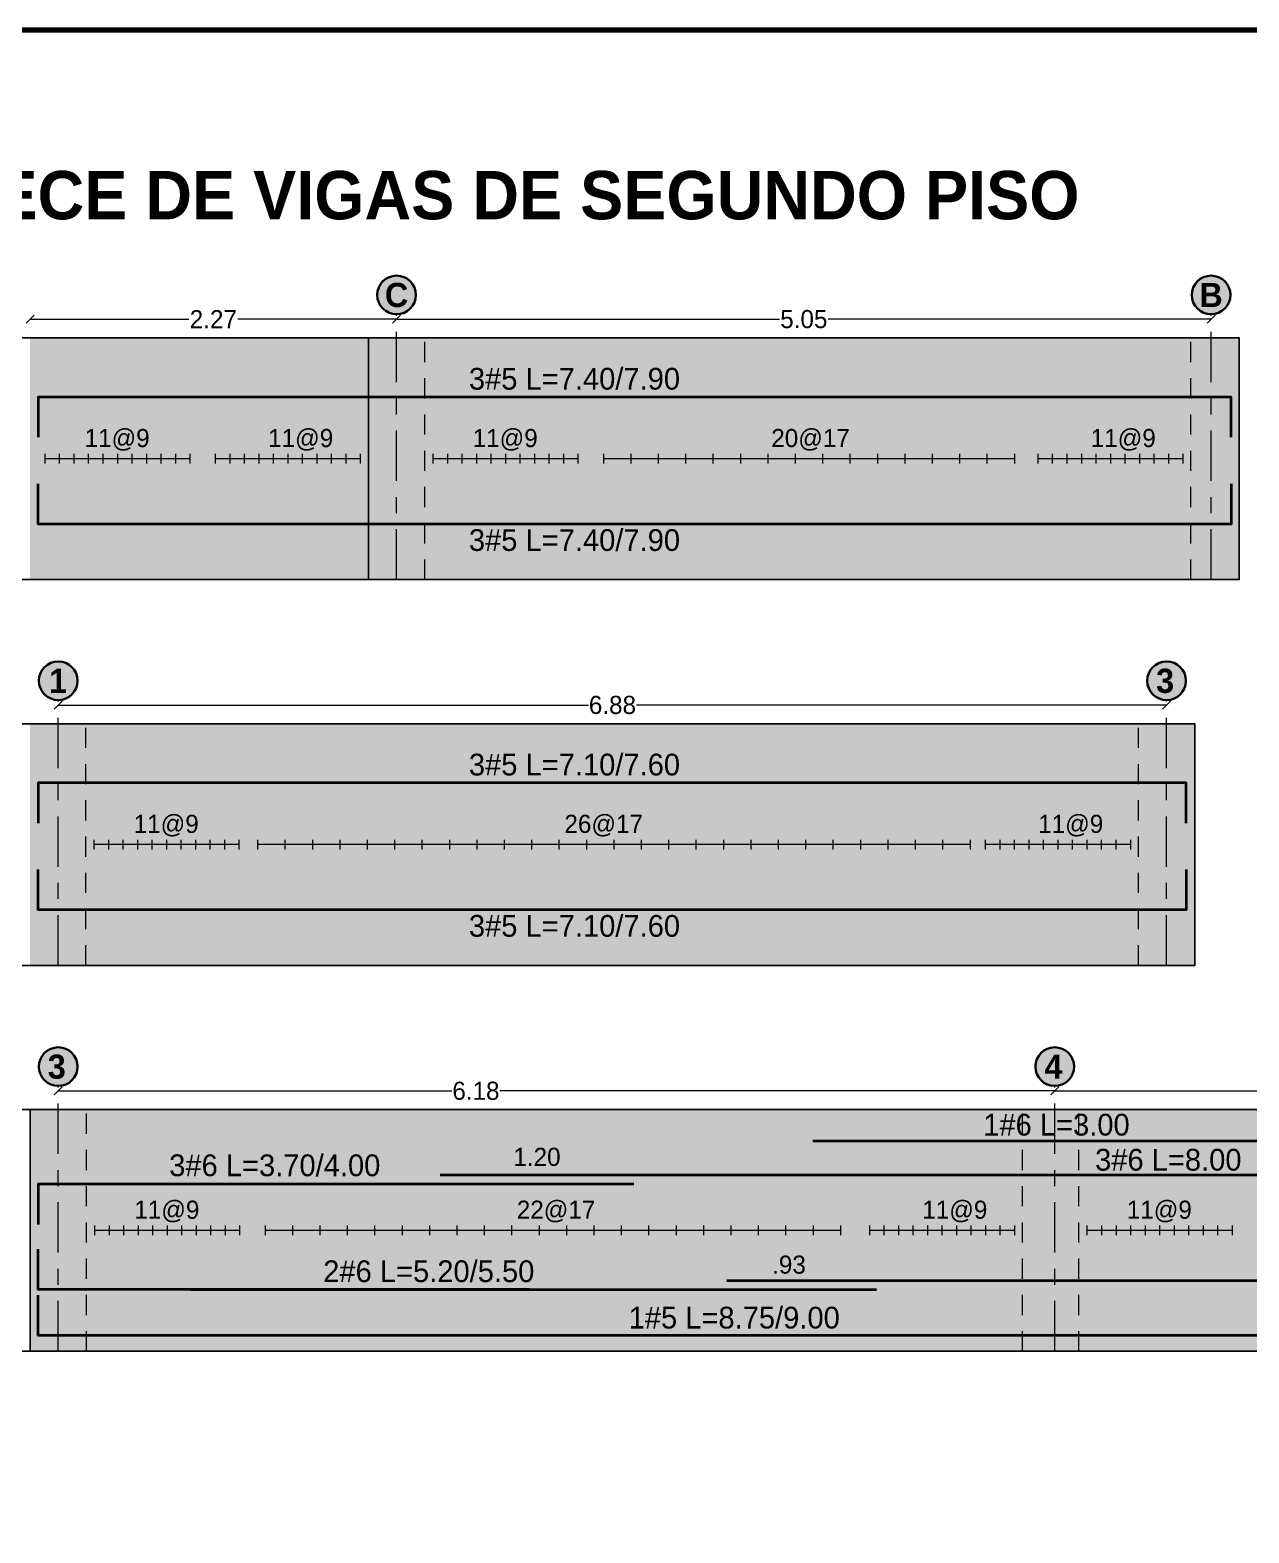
# Model space of a CAD drawing. Header units: metres. Extents: x 187 to 346, y 195 to 238.
# Drawn here: x 311.66 to 319.22, y 221.59 to 230.91 of the extents above; entities that cross this region are included whole.
import ezdxf
from ezdxf.enums import TextEntityAlignment as Align

# ---------------------------------------------------------------- set-up
doc = ezdxf.new("R2010")
doc.units = ezdxf.units.M
doc.linetypes.add('CENTER', pattern=[2, 1.25, -0.25, 0.25, -0.25])
doc.linetypes.add('HIDDEN', pattern=[0.375, 0.25, -0.125])
doc.layers.add('Achu-Sombra 3', color=9, linetype='Continuous', lineweight=13, true_color=0xc9c9c9)
doc.layers.add('Achu-Sombra 4', color=254, linetype='Continuous', lineweight=13, true_color=0xe0e0e0)
for name, color, linetype, lineweight in [('Tex-Tex', 8, 'Continuous', 25), ('¡Despiece-Cotas', 13, 'Continuous', 25), ('¡Despiece-Ejes-Linea', 30, 'CENTER', 9), ('¡Despiece-Estribos', 1, 'Continuous', 13), ('¡Despiece-Nudos', 7, 'HIDDEN', 9), ('¡Despiece-Refuerzo 1', 144, 'Continuous', 35), ('¡Despiece-T-refuerzo', 8, 'Continuous', 25), ('¡Despiece-Vigas', 8, 'Continuous', 25), ('¡Ejes-Etiqueta', 1, 'Continuous', 30), ('¡Ejes-Linea', 8, 'CENTER', 9), ('¡Ejes-Texto', 7, 'Continuous', 25), ('¡Margen', 152, 'Continuous', 80)]:
    doc.layers.add(name, color=color, linetype=linetype, lineweight=lineweight)
doc.styles.add('Century Gothic', font='GOTHIC.TTF')
doc.styles.add('Century Gothic Gordas', font='GOTHICB.TTF')
doc.styles.add('Cotas', font='GOTHIC.TTF')
doc.dimstyles.new('NINGUNA', dxfattribs={"dimtxt": 0.1125, "dimasz": 0.065, "dimexe": 0.025, "dimexo": 0.075, "dimgap": 0.005, "dimtad": 0, "dimtoh": 1, "dimzin": 4, "dimdsep": 46, "dimtxsty": 'Cotas', "dimblk": 'OBLIQUE', "dimcen": 0, "dimse1": 1, "dimse2": 1, "dimclrd": 256, "dimclre": 256, "dimclrt": 256, "dimadec": 1, "dimazin": 0, "dimtfac": 1.333333, "dimtix": 1, "dimtofl": 0, "dimtmove": 2, "dimatfit": 0, "dimfxl": 1, "dimtolj": 1, "dimtzin": 0, "dimlwd": 9, "dimlwe": 9, "dimarcsym": 0})

# ---------------------------------------------------------------- blocks, each defined once
blk = doc.blocks.new('*U26')
blk.add_solid([(0, 0), (3.148, 0), (0, -2.25), (3.148, -2.25)])
blk = doc.blocks.new('*U24')
blk.add_solid([(0, 0), (0.45, 0), (0, -2.25), (0.45, -2.25)])
blk = doc.blocks.new('*U25')
blk.add_solid([(0, 0), (7.13, 0), (0, -2.25), (7.13, -2.25)])
blk = doc.blocks.new('*U12')
blk.add_solid([(0, 0), (0.525, 0), (0, -2.25), (0.525, -2.25)])
blk = doc.blocks.new('Fleje despiece')
at = {"layer": '¡Despiece-Estribos'}
blk.add_line((0, 0.045375), (0, -0.045375), dxfattribs=at)
blk = doc.blocks.new('*U205')
at = {"layer": '¡Despiece-Estribos', "xscale": 0.6666666666666665, "yscale": 0.6666666666666665, "zscale": 0.6666666666666665}
blk.add_blockref('Fleje despiece', (0, 0), dxfattribs=at)
blk = doc.blocks.new('*U206')
at = {"layer": '¡Despiece-Estribos', "color": 0, "linetype": 'ByBlock', "lineweight": -2, "transparency": 16777216}
for p in [(0, 0), (0.09, 0), (0.18, 0), (0.27, 0), (0.36, 0), (0.45, 0), (0.54, 0), (0.63, 0), (0.72, 0), (0.81, 0), (0.9, 0)]:
    blk.add_blockref('*U205', p, dxfattribs=at)
blk = doc.blocks.new('*U209')
at = {"layer": '¡Despiece-Estribos', "xscale": 0.6666666666666665, "yscale": 0.6666666666666665, "zscale": 0.6666666666666665}
blk.add_blockref('Fleje despiece', (0, 0), dxfattribs=at)
blk = doc.blocks.new('*U210')
at = {"layer": '¡Despiece-Estribos', "color": 0, "linetype": 'ByBlock', "lineweight": -2, "transparency": 16777216}
for p in [(0, 0), (0.17, 0), (0.34, 0), (0.51, 0), (0.68, 0), (0.85, 0), (1.02, 0), (1.19, 0), (1.36, 0), (1.53, 0), (1.7, 0), (1.87, 0), (2.04, 0), (2.21, 0), (2.38, 0), (2.55, 0)]:
    blk.add_blockref('*U209', p, dxfattribs=at)
blk = doc.blocks.new('_Oblique')
at = {"color": 0, "linetype": 'ByBlock', "lineweight": -2}
blk.add_line((-0.5, -0.5), (0.5, 0.5), dxfattribs=at)
blk = doc.blocks.new('*D405')
at = {"layer": 'Defpoints', "color": 0, "transparency": 16777216}
for p in [(313.9336, 229.1484), (318.9868, 229.1484), (318.9868, 229.1179)]:
    blk.add_point(p, dxfattribs=at)
at = {"layer": '¡Despiece-Cotas', "lineweight": 9, "transparency": 16777216}
for p, q in [((313.9336, 229.1179), (316.31, 229.1179)), ((318.9868, 229.1179), (316.6105, 229.1179))]:
    blk.add_line(p, q, dxfattribs=at)
at = {"layer": '¡Despiece-Cotas', "lineweight": 9, "transparency": 16777216, "xscale": 0.05, "yscale": 0.05, "zscale": 0.05, "rotation": 180}
blk.add_blockref('_Oblique', (313.9336, 229.1179), dxfattribs=at)
at = {"layer": '¡Despiece-Cotas', "lineweight": 9, "transparency": 16777216, "xscale": 0.05, "yscale": 0.05, "zscale": 0.05}
blk.add_blockref('_Oblique', (318.9868, 229.1179), dxfattribs=at)
at = {"layer": '¡Despiece-Cotas', "transparency": 16777216, "insert": (316.4602, 229.1179), "char_height": 0.1125, "attachment_point": 5, "style": 'Cotas'}
blk.add_mtext('\\A1;5.05', dxfattribs=at)
blk = doc.blocks.new('Etiqueta Ejes')
at = {"layer": '¡Ejes-Etiqueta', "true_color": 0xe0e0e0}
h = blk.add_hatch(color=254, dxfattribs=at)
h.dxf.hatch_style = 1
edge = h.paths.add_edge_path()
edge.add_arc((0, 0), 0.12, 0, 360)
at = {"layer": '¡Ejes-Etiqueta'}
blk.add_circle((0, 0), 0.12, dxfattribs=at)
blk = doc.blocks.new('*U207')
at = {"layer": '¡Despiece-Estribos', "xscale": 0.6666666666666665, "yscale": 0.6666666666666665, "zscale": 0.6666666666666665}
blk.add_blockref('Fleje despiece', (0, 0), dxfattribs=at)
blk = doc.blocks.new('*U208')
at = {"layer": '¡Despiece-Estribos', "color": 0, "linetype": 'ByBlock', "lineweight": -2, "transparency": 16777216}
for p in [(0, 0), (0.09, 0), (0.18, 0), (0.27, 0), (0.36, 0), (0.45, 0), (0.54, 0), (0.63, 0), (0.72, 0), (0.81, 0), (0.9, 0)]:
    blk.add_blockref('*U207', p, dxfattribs=at)
blk = doc.blocks.new('*D406')
at = {"layer": 'Defpoints', "color": 0, "transparency": 16777216}
for p in [(313.9336, 229.1179), (311.6597, 229.0018), (313.9336, 229.0018)]:
    blk.add_point(p, dxfattribs=at)
at = {"layer": '¡Despiece-Cotas', "lineweight": 9, "transparency": 16777216}
for p, q in [((311.6597, 229.1179), (312.6442, 229.1179)), ((313.9336, 229.1179), (312.9491, 229.1179))]:
    blk.add_line(p, q, dxfattribs=at)
at = {"layer": '¡Despiece-Cotas', "lineweight": 9, "transparency": 16777216, "xscale": 0.05, "yscale": 0.05, "zscale": 0.05, "rotation": 180}
blk.add_blockref('_Oblique', (311.6597, 229.1179), dxfattribs=at)
at = {"layer": '¡Despiece-Cotas', "lineweight": 9, "transparency": 16777216, "xscale": 0.05, "yscale": 0.05, "zscale": 0.05}
blk.add_blockref('_Oblique', (313.9336, 229.1179), dxfattribs=at)
at = {"layer": '¡Despiece-Cotas', "transparency": 16777216, "insert": (312.7967, 229.1179), "char_height": 0.1125, "attachment_point": 5, "style": 'Cotas'}
blk.add_mtext('\\A1;2.27', dxfattribs=at)
blk = doc.blocks.new('*U203')
at = {"layer": '¡Despiece-Estribos', "xscale": 0.6666666666666665, "yscale": 0.6666666666666665, "zscale": 0.6666666666666665}
blk.add_blockref('Fleje despiece', (0, 0), dxfattribs=at)
blk = doc.blocks.new('*U204')
at = {"layer": '¡Despiece-Estribos', "color": 0, "linetype": 'ByBlock', "lineweight": -2, "transparency": 16777216}
for p in [(0, 0), (0.09, 0), (0.18, 0), (0.27, 0), (0.36, 0), (0.45, 0), (0.54, 0), (0.63, 0), (0.72, 0), (0.81, 0), (0.9, 0)]:
    blk.add_blockref('*U203', p, dxfattribs=at)
blk = doc.blocks.new('*U189')
at = {"layer": '¡Despiece-Estribos', "xscale": 0.6666666666666665, "yscale": 0.6666666666666665, "zscale": 0.6666666666666665}
blk.add_blockref('Fleje despiece', (0, 0), dxfattribs=at)
blk = doc.blocks.new('*U190')
at = {"layer": '¡Despiece-Estribos', "color": 0, "linetype": 'ByBlock', "lineweight": -2, "transparency": 16777216}
for p in [(0, 0), (0.09, 0), (0.18, 0), (0.27, 0), (0.36, 0), (0.45, 0), (0.54, 0), (0.63, 0), (0.72, 0), (0.81, 0), (0.9, 0)]:
    blk.add_blockref('*U189', p, dxfattribs=at)
blk = doc.blocks.new('*U13')
blk.add_solid([(0, 0), (9.978, 0), (0, -2.25), (9.978, -2.25)])
blk = doc.blocks.new('*U31')
blk.add_solid([(0, 0), (0.519, 0), (0, -2.25), (0.519, -2.25)])
blk = doc.blocks.new('*D374')
at = {"layer": 'Defpoints', "color": 0, "transparency": 16777216}
for p in [(311.8347, 226.754), (318.7108, 226.754), (311.8347, 226.7235)]:
    blk.add_point(p, dxfattribs=at)
at = {"layer": '¡Despiece-Cotas', "lineweight": 9, "transparency": 16777216}
for p, q in [((311.8347, 226.7235), (315.1238, 226.7235)), ((318.7108, 226.7235), (315.4217, 226.7235))]:
    blk.add_line(p, q, dxfattribs=at)
at = {"layer": '¡Despiece-Cotas', "lineweight": 9, "transparency": 16777216, "xscale": 0.05, "yscale": 0.05, "zscale": 0.05, "rotation": 180}
blk.add_blockref('_Oblique', (311.8347, 226.7235), dxfattribs=at)
at = {"layer": '¡Despiece-Cotas', "lineweight": 9, "transparency": 16777216, "xscale": 0.05, "yscale": 0.05, "zscale": 0.05}
blk.add_blockref('_Oblique', (318.7108, 226.7235), dxfattribs=at)
at = {"layer": '¡Despiece-Cotas', "transparency": 16777216, "insert": (315.2728, 226.7235), "char_height": 0.1125, "attachment_point": 5, "style": 'Cotas'}
blk.add_mtext('\\A1;6.88', dxfattribs=at)
blk = doc.blocks.new('*U237')
at = {"layer": '¡Despiece-Estribos', "xscale": 0.6666666666666665, "yscale": 0.6666666666666665, "zscale": 0.6666666666666665}
blk.add_blockref('Fleje despiece', (0, 0), dxfattribs=at)
blk = doc.blocks.new('*U238')
at = {"layer": '¡Despiece-Estribos', "color": 0, "linetype": 'ByBlock', "lineweight": -2, "transparency": 16777216}
for p in [(0, 0), (0.09, 0), (0.18, 0), (0.27, 0), (0.36, 0), (0.45, 0), (0.54, 0), (0.63, 0), (0.72, 0), (0.81, 0), (0.9, 0)]:
    blk.add_blockref('*U237', p, dxfattribs=at)
blk = doc.blocks.new('*U239')
at = {"layer": '¡Despiece-Estribos', "xscale": 0.6666666666666665, "yscale": 0.6666666666666665, "zscale": 0.6666666666666665}
blk.add_blockref('Fleje despiece', (0, 0), dxfattribs=at)
blk = doc.blocks.new('*U240')
at = {"layer": '¡Despiece-Estribos', "color": 0, "linetype": 'ByBlock', "lineweight": -2, "transparency": 16777216}
for p in [(0, 0), (0.09, 0), (0.18, 0), (0.27, 0), (0.36, 0), (0.45, 0), (0.54, 0), (0.63, 0), (0.72, 0), (0.81, 0), (0.9, 0)]:
    blk.add_blockref('*U239', p, dxfattribs=at)
blk = doc.blocks.new('*U241')
at = {"layer": '¡Despiece-Estribos', "xscale": 0.6666666666666665, "yscale": 0.6666666666666665, "zscale": 0.6666666666666665}
blk.add_blockref('Fleje despiece', (0, 0), dxfattribs=at)
blk = doc.blocks.new('*U242')
at = {"layer": '¡Despiece-Estribos', "color": 0, "linetype": 'ByBlock', "lineweight": -2, "transparency": 16777216}
for p in [(0, 0), (0.17, 0), (0.34, 0), (0.51, 0), (0.68, 0), (0.85, 0), (1.02, 0), (1.19, 0), (1.36, 0), (1.53, 0), (1.7, 0), (1.87, 0), (2.04, 0), (2.21, 0), (2.38, 0), (2.55, 0), (2.72, 0), (2.89, 0), (3.06, 0), (3.23, 0), (3.4, 0), (3.57, 0), (3.74, 0), (3.91, 0), (4.08, 0), (4.25, 0), (4.42, 0)]:
    blk.add_blockref('*U241', p, dxfattribs=at)
blk = doc.blocks.new('*U22')
blk.add_solid([(0, 0), (10.499, 0), (0, -2.25), (10.499, -2.25)])
blk = doc.blocks.new('*U21')
blk.add_solid([(0, 0), (8.741, 0), (0, -2.25), (8.741, -2.25)])
blk = doc.blocks.new('*D362')
at = {"layer": 'Defpoints', "color": 0, "transparency": 16777216}
for p in [(318.0169, 224.3596), (318.0169, 224.3291), (325.3661, 224.3596)]:
    blk.add_point(p, dxfattribs=at)
at = {"layer": '¡Despiece-Cotas', "lineweight": 9, "transparency": 16777216}
for p, q in [((318.0169, 224.3291), (321.5437, 224.3291)), ((325.3661, 224.3291), (321.8393, 224.3291))]:
    blk.add_line(p, q, dxfattribs=at)
at = {"layer": '¡Despiece-Cotas', "lineweight": 9, "transparency": 16777216, "xscale": 0.05, "yscale": 0.05, "zscale": 0.05, "rotation": 180}
blk.add_blockref('_Oblique', (318.0169, 224.3291), dxfattribs=at)
at = {"layer": '¡Despiece-Cotas', "lineweight": 9, "transparency": 16777216, "xscale": 0.05, "yscale": 0.05, "zscale": 0.05}
blk.add_blockref('_Oblique', (325.3661, 224.3291), dxfattribs=at)
at = {"layer": '¡Despiece-Cotas', "transparency": 16777216, "insert": (321.6915, 224.3291), "char_height": 0.1125, "attachment_point": 5, "style": 'Cotas'}
blk.add_mtext('\\A1;7.35', dxfattribs=at)
blk = doc.blocks.new('*D363')
at = {"layer": 'Defpoints', "color": 0, "transparency": 16777216}
for p in [(311.8347, 224.3596), (318.0169, 224.3596), (318.0169, 224.3291)]:
    blk.add_point(p, dxfattribs=at)
at = {"layer": '¡Despiece-Cotas', "lineweight": 9, "transparency": 16777216}
for p, q in [((311.8347, 224.3291), (314.2769, 224.3291)), ((318.0169, 224.3291), (314.5747, 224.3291))]:
    blk.add_line(p, q, dxfattribs=at)
at = {"layer": '¡Despiece-Cotas', "lineweight": 9, "transparency": 16777216, "xscale": 0.05, "yscale": 0.05, "zscale": 0.05, "rotation": 180}
blk.add_blockref('_Oblique', (311.8347, 224.3291), dxfattribs=at)
at = {"layer": '¡Despiece-Cotas', "lineweight": 9, "transparency": 16777216, "xscale": 0.05, "yscale": 0.05, "zscale": 0.05}
blk.add_blockref('_Oblique', (318.0169, 224.3291), dxfattribs=at)
at = {"layer": '¡Despiece-Cotas', "transparency": 16777216, "insert": (314.4258, 224.3291), "char_height": 0.1125, "attachment_point": 5, "style": 'Cotas'}
blk.add_mtext('\\A1;6.18', dxfattribs=at)
blk = doc.blocks.new('*D365')
at = {"layer": 'Defpoints', "color": 0, "transparency": 16777216}
for p in [(315.9835, 223.2366), (315.9835, 223.1532), (316.9118, 223.0962)]:
    blk.add_point(p, dxfattribs=at)
at = {"layer": '¡Despiece-Cotas', "transparency": 16777216, "insert": (316.3682, 223.2501), "char_height": 0.1125, "attachment_point": 5, "style": 'Cotas'}
blk.add_mtext('\\A1;.93', dxfattribs=at)
blk = doc.blocks.new('*U245')
at = {"layer": '¡Despiece-Estribos', "xscale": 0.6666666666666665, "yscale": 0.6666666666666665, "zscale": 0.6666666666666665}
blk.add_blockref('Fleje despiece', (0, 0), dxfattribs=at)
blk = doc.blocks.new('*U246')
at = {"layer": '¡Despiece-Estribos', "color": 0, "linetype": 'ByBlock', "lineweight": -2, "transparency": 16777216}
for p in [(0, 0), (0.09, 0), (0.18, 0), (0.27, 0), (0.36, 0), (0.45, 0), (0.54, 0), (0.63, 0), (0.72, 0), (0.81, 0), (0.9, 0)]:
    blk.add_blockref('*U245', p, dxfattribs=at)
blk = doc.blocks.new('*U247')
at = {"layer": '¡Despiece-Estribos', "xscale": 0.6666666666666665, "yscale": 0.6666666666666665, "zscale": 0.6666666666666665}
blk.add_blockref('Fleje despiece', (0, 0), dxfattribs=at)
blk = doc.blocks.new('*U248')
at = {"layer": '¡Despiece-Estribos', "color": 0, "linetype": 'ByBlock', "lineweight": -2, "transparency": 16777216}
for p in [(0, 0), (0.09, 0), (0.18, 0), (0.27, 0), (0.36, 0), (0.45, 0), (0.54, 0), (0.63, 0), (0.72, 0), (0.81, 0), (0.9, 0)]:
    blk.add_blockref('*U247', p, dxfattribs=at)
blk = doc.blocks.new('*U249')
at = {"layer": '¡Despiece-Estribos', "xscale": 0.6666666666666665, "yscale": 0.6666666666666665, "zscale": 0.6666666666666665}
blk.add_blockref('Fleje despiece', (0, 0), dxfattribs=at)
blk = doc.blocks.new('*U250')
at = {"layer": '¡Despiece-Estribos', "color": 0, "linetype": 'ByBlock', "lineweight": -2, "transparency": 16777216}
for p in [(0, 0), (0.09, 0), (0.18, 0), (0.27, 0), (0.36, 0), (0.45, 0), (0.54, 0), (0.63, 0), (0.72, 0), (0.81, 0), (0.9, 0)]:
    blk.add_blockref('*U249', p, dxfattribs=at)
blk = doc.blocks.new('*U251')
at = {"layer": '¡Despiece-Estribos', "xscale": 0.6666666666666665, "yscale": 0.6666666666666665, "zscale": 0.6666666666666665}
blk.add_blockref('Fleje despiece', (0, 0), dxfattribs=at)
blk = doc.blocks.new('*U252')
at = {"layer": '¡Despiece-Estribos', "color": 0, "linetype": 'ByBlock', "lineweight": -2, "transparency": 16777216}
for p in [(0, 0), (0.17, 0), (0.34, 0), (0.51, 0), (0.68, 0), (0.85, 0), (1.02, 0), (1.19, 0), (1.36, 0), (1.53, 0), (1.7, 0), (1.87, 0), (2.04, 0), (2.21, 0), (2.38, 0), (2.55, 0), (2.72, 0), (2.89, 0), (3.06, 0), (3.23, 0), (3.4, 0), (3.57, 0)]:
    blk.add_blockref('*U251', p, dxfattribs=at)
blk = doc.blocks.new('*D367')
at = {"layer": 'Defpoints', "color": 0, "transparency": 16777216}
for p in [(314.2033, 223.9189), (314.2033, 223.8068), (315.4059, 223.7498)]:
    blk.add_point(p, dxfattribs=at)
at = {"layer": '¡Despiece-Cotas', "transparency": 16777216, "insert": (314.8046, 223.9189), "char_height": 0.1125, "attachment_point": 5, "style": 'Cotas'}
blk.add_mtext('\\A1;1.20', dxfattribs=at)

msp = doc.modelspace()

# ---------------------------------------------------------------- linework, layer by layer
at = {"layer": '¡Despiece-Ejes-Linea', "ltscale": 0.25}
for p, q in [((313.9336, 227.5018), (313.9336, 229.1484)), ((318.9868, 227.5018), (318.9868, 229.1484))]:
    msp.add_line(p, q, dxfattribs=at)
at = {"layer": '¡Despiece-Estribos'}
for p, q in [((312.6512, 228.2518), (311.7512, 228.2518)), ((313.7086, 228.2518), (312.8086, 228.2518)), ((315.0586, 228.2518), (314.1586, 228.2518)), ((317.7664, 228.2518), (315.2164, 228.2518)), ((318.8118, 228.2518), (317.9118, 228.2518)), ((312.9556, 225.8574), (312.0556, 225.8574)), ((317.4911, 225.8574), (313.0711, 225.8574)), ((318.4858, 225.8574), (317.5858, 225.8574)), ((312.9597, 223.4631), (312.0597, 223.4631)), ((316.6874, 223.4631), (313.1174, 223.4631)), ((317.7669, 223.4631), (316.8669, 223.4631)), ((319.1169, 223.4631), (318.2169, 223.4631))]:
    msp.add_line(p, q, dxfattribs=at)
at = {"layer": '¡Despiece-Nudos', "ltscale": 0.5}
for p, q in [((313.7586, 227.5018), (313.7586, 229.0018)), ((314.1086, 227.5018), (314.1086, 229.0018)), ((318.8618, 227.5018), (318.8618, 229.0018)), ((312.0056, 225.1074), (312.0056, 226.6074)), ((318.5358, 225.1074), (318.5358, 226.6074)), ((311.6597, 222.7131), (311.6597, 224.2131)), ((312.0097, 222.7131), (312.0097, 224.2131)), ((317.8169, 222.7131), (317.8169, 224.2131)), ((318.1669, 222.7131), (318.1669, 224.2131))]:
    msp.add_line(p, q, dxfattribs=at)
at = {"layer": '¡Despiece-Refuerzo 1'}
for p, q in [((316.5153, 224.0187), (319.5184, 224.0187)), ((322.2, 223.8068), (314.2033, 223.8068)), ((312.657, 223.0962), (316.9118, 223.0962))]:
    msp.add_line(p, q, dxfattribs=at)
for points in [[(319.1118, 228.3849), (319.1118, 228.6349), (311.7097, 228.6349), (311.7097, 228.3849)], [(319.1118, 228.0964), (319.1118, 227.8464), (311.7097, 227.8464), (311.7097, 228.0964)], [(318.8319, 225.9905), (318.8319, 226.2405), (311.7097, 226.2405), (311.7097, 225.9905)], [(318.8319, 225.702), (318.8319, 225.452), (311.7097, 225.452), (311.7097, 225.702)], [(315.4059, 223.7498), (311.7097, 223.7498), (311.7097, 223.4998)], [(315.9835, 223.1532), (325.6848, 223.1532), (325.6848, 223.4032)], [(314.7608, 223.0962), (311.7097, 223.0962), (311.7097, 223.3462)], [(320.4641, 222.8115), (311.7097, 222.8115), (311.7097, 223.0615)]]:
    msp.add_lwpolyline(points, dxfattribs=at)
at = {"layer": '¡Despiece-Vigas'}
for p, q in [((313.7586, 227.5018), (313.7586, 229.0018)), ((311.6597, 222.7131), (311.6597, 224.2131))]:
    msp.add_line(p, q, dxfattribs=at)
for points in [[(310.2495, 227.5018), (319.1618, 227.5018), (319.1618, 229.0018), (310.2495, 229.0018)], [(310.2495, 225.1074), (318.8858, 225.1074), (318.8858, 226.6074), (310.2495, 226.6074)], [(310.2495, 222.7131), (325.7411, 222.7131), (325.7411, 224.2131), (310.2495, 224.2131)]]:
    msp.add_lwpolyline(points, close=True, dxfattribs=at)
at = {"layer": '¡Ejes-Linea', "ltscale": 0.25}
for p, q in [((311.8347, 225.1074), (311.8347, 226.754)), ((318.7108, 225.1074), (318.7108, 226.754)), ((311.8347, 222.7131), (311.8347, 224.3596)), ((318.0169, 222.7131), (318.0169, 224.3596))]:
    msp.add_line(p, q, dxfattribs=at)
at = {"layer": '¡Margen', "flags": 128}
msp.add_lwpolyline([(345.6943, 194.7978), (345.6943, 230.9122), (295.4443, 230.9122), (295.4443, 194.7978)], close=True, dxfattribs=at)

# ---------------------------------------------------------------- block references
at = {"layer": 'Achu-Sombra 3', "yscale": 0.6666666666666665, "zscale": 0.6666666666666665}
for name, p, xscale in [('*U12', (314.1086, 229.0018), -0.6666666666666665), ('*U24', (318.8618, 229.0018), 0.6666666666666665), ('*U31', (311.6597, 226.6074), 0.6666666666666665), ('*U12', (318.5358, 226.6074), 0.6666666666666665), ('*U12', (311.6597, 224.2131), 0.6666666666666665), ('*U12', (317.8169, 224.2131), 0.6666666666666665)]:
    msp.add_blockref(name, p, dxfattribs=dict(at, xscale=xscale))
at = {"layer": 'Achu-Sombra 4', "yscale": 0.6666666666666665, "zscale": 0.6666666666666665}
for name, p, xscale in [('*U26', (311.6597, 229.0018), 0.6666666666666665), ('*U25', (314.1086, 229.0018), 0.6666666666666665), ('*U24', (319.1618, 229.0018), -0.6666666666666665), ('*U13', (318.5358, 226.6074), -0.6666666666666665), ('*U21', (317.8169, 224.2131), -0.6666666666666665), ('*U22', (324.9411, 224.2131), -0.6666666666666665)]:
    msp.add_blockref(name, p, dxfattribs=dict(at, xscale=xscale))
at = {"layer": '¡Despiece-Estribos'}
for name, p in [('*U190', (311.7512, 228.2518)), ('*U204', (312.8086, 228.2518)), ('*U206', (314.1586, 228.2518)), ('*U210', (315.2164, 228.2518)), ('*U208', (317.9118, 228.2518)), ('*U238', (312.0556, 225.8574)), ('*U242', (313.0711, 225.8574)), ('*U240', (317.5858, 225.8574)), ('*U248', (312.0597, 223.4631)), ('*U252', (313.1174, 223.4631)), ('*U246', (316.8669, 223.4631)), ('*U250', (318.2169, 223.4631))]:
    msp.add_blockref(name, p, dxfattribs=at)
at = {"layer": '¡Ejes-Etiqueta'}
for p in [(313.9336, 229.2684), (318.9868, 229.2684)]:
    msp.add_blockref('Etiqueta Ejes', p, dxfattribs=at)
at = {"layer": '¡Ejes-Etiqueta', "xscale": -1}
for p in [(311.8347, 226.874), (318.7108, 226.874), (311.8347, 224.4796), (318.0169, 224.4796)]:
    msp.add_blockref('Etiqueta Ejes', p, dxfattribs=at)

# ---------------------------------------------------------------- texts
at = {"layer": 'Tex-Tex', "insert": (310.2345, 230.0378), "char_height": 0.3, "attachment_point": 1, "style": 'Century Gothic Gordas'}
msp.add_mtext_dynamic_manual_height_columns('\\pxsm0.8;DESPIECE DE VIGAS DE SEGUNDO PISO', width=13.040986, gutter_width=12.5, heights=[0], dxfattribs=at)
at = {"layer": '¡Despiece-Estribos', "style": 'Century Gothic'}
for s, p in [('11@9', (312.1999, 228.3242)), ('11@9', (313.3387, 228.3242)), ('11@9', (314.6074, 228.3242)), ('20@17', (316.5019, 228.3242)), ('11@9', (318.4419, 228.3242)), ('11@9', (312.5043, 225.9299)), ('26@17', (315.2185, 225.9299)), ('11@9', (318.1159, 225.9299)), ('11@9', (312.5084, 223.5355)), ('22@17', (314.923, 223.5355)), ('11@9', (317.3969, 223.5355)), ('11@9', (318.6656, 223.5355))]:
    msp.add_text(s, height=0.1125, rotation=0.00299, dxfattribs=at).set_placement(p, align=Align.CENTER)
at = {"layer": '¡Despiece-T-refuerzo', "style": 'Century Gothic'}
for s, rotation, p in [('3#5 L=7.40/7.90', 0.00299, (315.0372, 228.6809)), ('3#5 L=7.40/7.90', 359.99701, (315.0372, 227.6799)), ('3#5 L=7.10/7.60', 0.00299, (315.0372, 226.2865)), ('3#5 L=7.10/7.60', 359.99701, (315.0372, 225.2855)), ('1#6 L=3.00', 0.00299, (318.0275, 224.0519)), ('3#6 L=3.70/4.00', 359.99701, (313.1779, 223.7997)), ('3#6 L=8.00', 359.99701, (318.7214, 223.8343)), ('2#6 L=5.20/5.50', 0.00299, (314.1334, 223.1423)), ('1#5 L=8.75/9.00', 0.00299, (316.0282, 222.8544))]:
    msp.add_text(s, height=0.135, rotation=rotation, dxfattribs=at).set_placement(p, align=Align.CENTER)
at = {"layer": '¡Ejes-Texto', "style": 'Century Gothic Gordas'}
for s, p in [('C', (313.9336, 229.2684)), ('B', (318.9868, 229.2684))]:
    msp.add_text(s, height=0.15, dxfattribs=at).set_placement(p, align=Align.MIDDLE_CENTER)
for s, p in [('1', (311.8334, 226.874)), ('3', (318.7016, 226.874)), ('3', (311.8254, 224.4796)), ('4', (318.0091, 224.4796))]:
    msp.add_text(s, height=0.15, rotation=360, dxfattribs=at).set_placement(p, align=Align.MIDDLE_CENTER)

# ---------------------------------------------------------------- dimensions: what is measured, and where the dimension line sits
at = {"layer": '¡Despiece-Cotas'}
for base, p1, p2, override, picture, middle in [((313.9336, 229.1179), (311.6597, 229.0018), (313.9336, 229.0018), {"dimasz": 0.05}, '*D406', (312.7967, 229.1179)), ((318.9868, 229.1179), (313.9336, 229.1484), (318.9868, 229.1484), {"dimtxt": 0.1125, "dimasz": 0.05}, '*D405', (316.4602, 229.1179))]:
    dim = msp.add_linear_dim(base=base, p1=p1, p2=p2, dimstyle='NINGUNA', override=override, dxfattribs=at)
    dim.commit()
    dim.dimension.update_dxf_attribs({"geometry": picture, "text_midpoint": middle})
for base, p1, p2, override, picture, middle in [((311.8347, 226.7235), (318.7108, 226.754), (311.8347, 226.754), {"dimtxt": 0.1125, "dimasz": 0.05}, '*D374', (315.2728, 226.7235)), ((318.0169, 224.3291), (325.3661, 224.3596), (318.0169, 224.3596), {"dimtxt": 0.1125, "dimasz": 0.05}, '*D362', (321.6915, 224.3291)), ((314.2033, 223.9189), (315.4059, 223.7498), (314.2033, 223.8068), {"dimasz": 0.05, "dimsd1": 1, "dimsd2": 1}, '*D367', (314.8046, 223.9189))]:
    dim = msp.add_linear_dim(base=base, p1=p1, p2=p2, angle=180, dimstyle='NINGUNA', override=override, dxfattribs=at)
    dim.commit()
    dim.dimension.update_dxf_attribs({"geometry": picture, "text_midpoint": middle})
dim = msp.add_linear_dim(base=(318.0169, 224.3291), p1=(311.8347, 224.3596), p2=(318.0169, 224.3596), dimstyle='NINGUNA', override={"dimtxt": 0.1125, "dimasz": 0.05}, dxfattribs=at)
dim.commit()
dim.dimension.update_dxf_attribs({"geometry": '*D363', "text_midpoint": (314.4258, 224.3291), "dimtype": 160})
dim = msp.add_linear_dim(base=(315.9835, 223.2366), p1=(316.9118, 223.0962), p2=(315.9835, 223.1532), angle=180, dimstyle='NINGUNA', override={"dimasz": 0.05, "dimsd1": 1, "dimsd2": 1}, dxfattribs=at)
dim.commit()
dim.dimension.update_dxf_attribs({"geometry": '*D365', "text_midpoint": (316.3682, 223.2501), "dimtype": 160})

doc.saveas('drawing.dxf')
